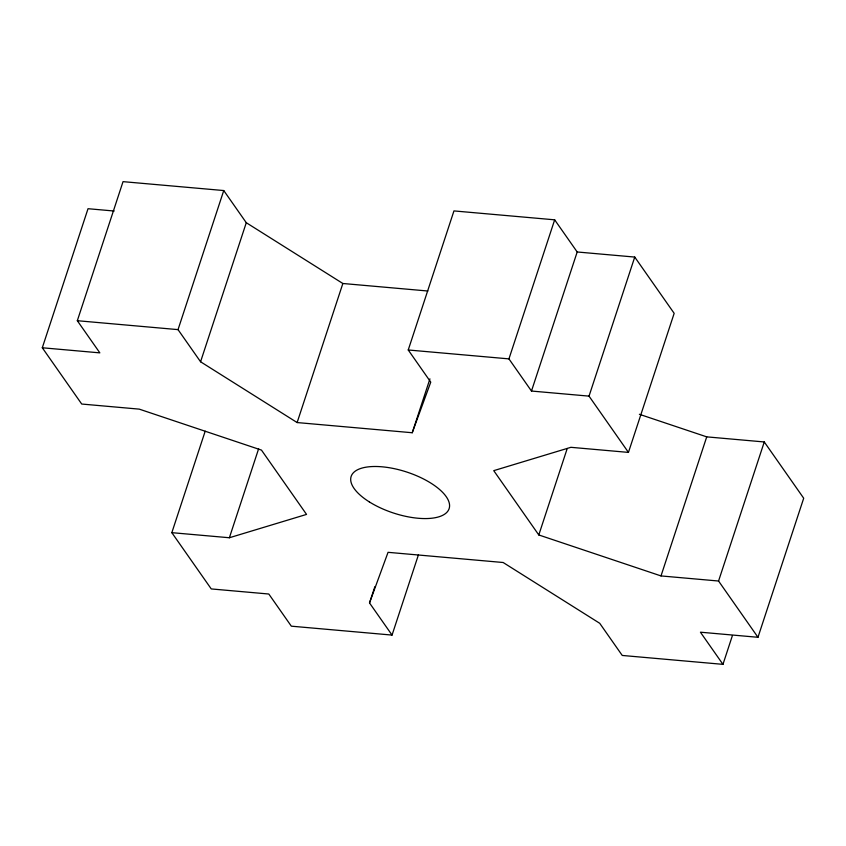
<?xml version="1.0" encoding="UTF-8"?>
<svg xmlns="http://www.w3.org/2000/svg" width="846" height="846" viewBox="0 0 846 846"><rect width="100%" height="100%" fill="white"/><g stroke="black" fill="none" stroke-linecap="round" stroke-linejoin="round"><path stroke-width="1.27" d="M205.197 431.185L171.833 532.663L229.382 537.749L306.538 514.41L261.477 450.104L139.273 409.136L81.724 404.039L42.3 347.769L88.026 208.708L114.178 211.024M42.3 347.769L99.849 352.867L77.324 320.708L123.04 181.647L223.756 190.551L246.281 222.71L342.852 283.495L427.865 291.013M639.386 414.286L706.727 436.864L764.276 441.961L803.7 498.231L757.974 637.292L718.561 581.022L661.001 575.925L538.796 534.958L493.747 470.651L570.902 447.312L628.451 452.399L674.167 313.337L634.743 257.068L577.194 251.981L554.669 219.823L453.953 210.918L408.237 349.98L430.762 382.138L412.235 432.74L297.126 422.556L200.565 361.771L178.03 329.623L223.756 190.551M200.565 361.771L246.281 222.71M229.382 537.749L258.622 448.803M297.126 422.556L342.852 283.495M412.235 432.74L429.937 378.86M418.41 554.902L392.047 635.082L369.512 602.934L374.873 586.638M628.451 452.399L589.028 396.129L531.478 391.042L508.943 358.884L554.669 219.823M531.478 391.042L577.194 251.981M538.796 534.958L567.222 448.517M589.028 396.129L634.743 257.068M661.001 575.925L706.727 436.864M718.561 581.022L764.276 441.961M369.512 602.934L388.05 552.322L503.148 562.505L599.719 623.291L622.244 655.449L722.96 664.353L732.425 635.536M77.324 320.708L178.03 329.623M408.237 349.98L508.943 358.884M757.974 637.292L700.425 632.195L722.96 664.353M392.047 635.082L291.331 626.177L268.806 594.019L211.257 588.932L171.833 532.663M369.279 501.868A51.564 21.541 18.2 0 0 449.025 508.922A51.564 21.541 18.2 0 0 382.117 466.812A51.564 21.541 18.2 0 0 369.279 501.868"/></g></svg>
